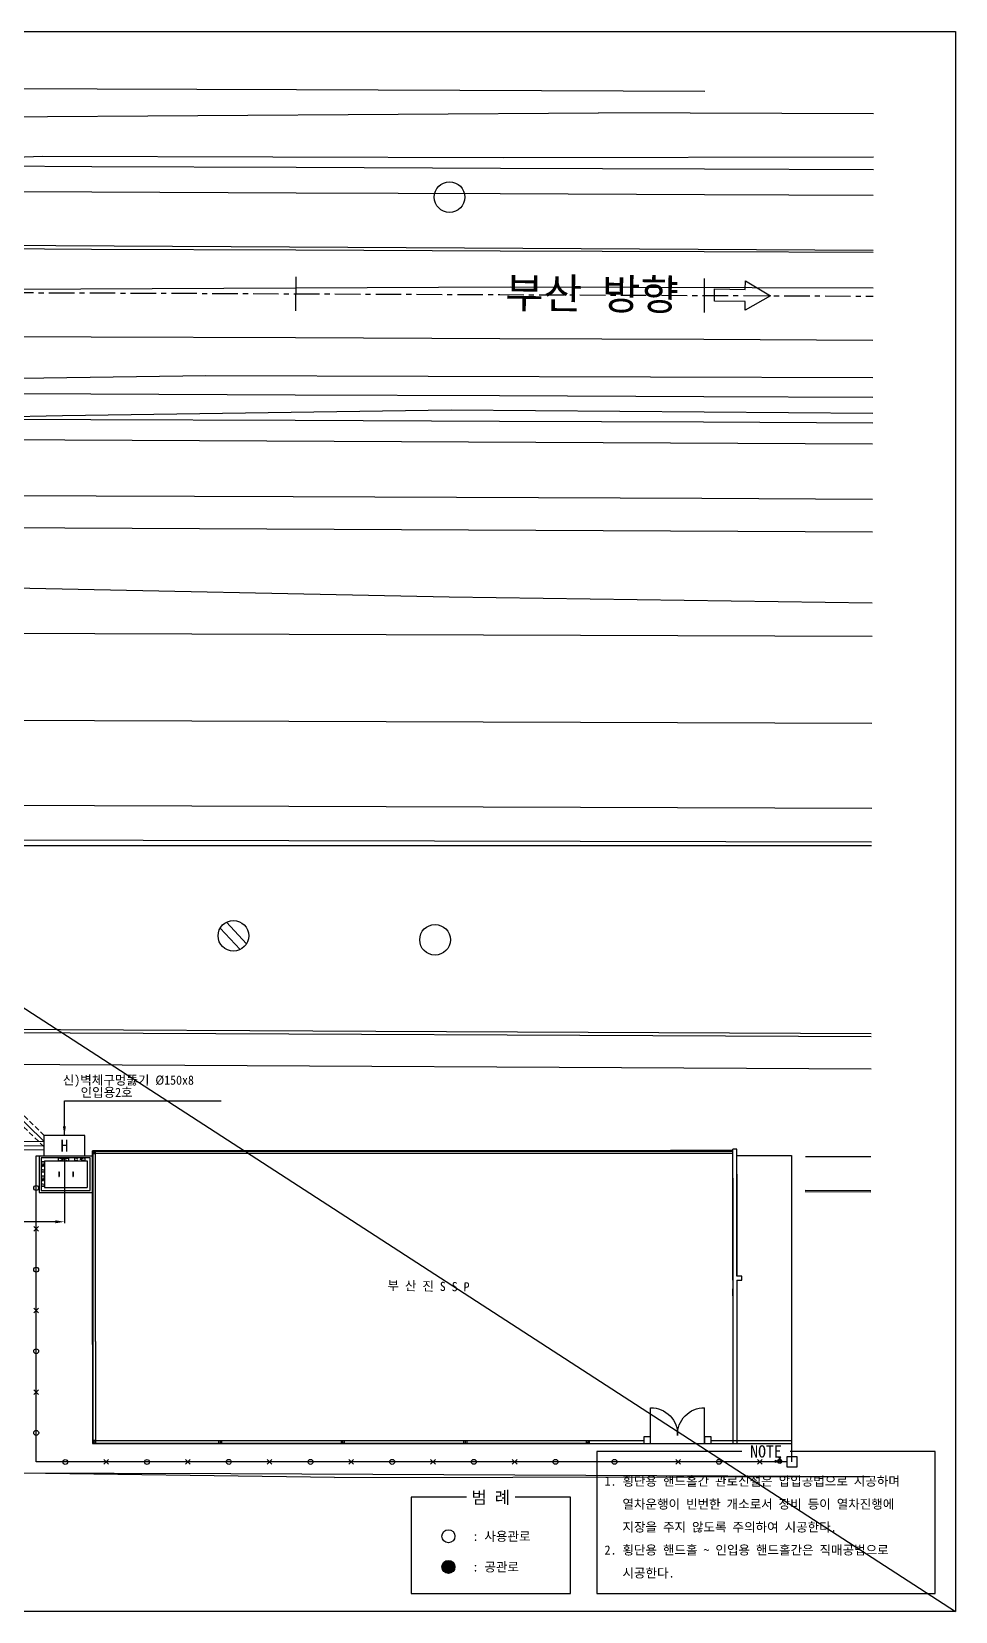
# Model space of a CAD drawing. Extents: x 60896 to 61431, y 63196 to 63294.
# Drawn here: x 61254.3 to 61299.5, y 63195.8 to 63273.2 of the extents above; entities that cross this region are included whole.
import ezdxf
from ezdxf.enums import TextEntityAlignment as Align

# ---------------------------------------------------------------- set-up
doc = ezdxf.new("R2010")
doc.units = 0
doc.linetypes.add('A-CENTR01', pattern=[2, 1.25, -0.25, 0.25, -0.25])
doc.linetypes.add('HIDDEN', pattern=[0.375, 0.25, -0.125])
for name, color, linetype in [('TT-BASE', 253, 'Continuous'), ('TT-CNTL', 1, 'A-CENTR01'), ('TT-TEXT', 3, 'Continuous'), ('TX-PAPR', 2, 'Continuous'), ('TZ-LEAL', 1, 'Continuous'), ('TZ-LINE', 7, 'Continuous'), ('TZ-TEX2', 3, 'Continuous'), ('TZ-TEXT', 6, 'Continuous')]:
    doc.layers.add(name, color=color, linetype=linetype)
doc.styles.get("Standard").update_dxf_attribs({"font": 'GulimChe.ttf'})
doc.linetypes.add('ZIGZAG', pattern='A,0.00254,-5.08,[131,ltypeshp.shx,S=5.08,R=0,X=-5.08,Y=0],-10.16,[131,ltypeshp.shx,S=5.08,R=180,X=5.08,Y=0],-5.08', length=20.32254)
doc.dimstyles.new('D150', dxfattribs={"dimscale": 0.15, "dimtxt": 3, "dimasz": 3, "dimexe": 0.5, "dimexo": 0.5, "dimgap": 0.5, "dimtad": 1, "dimdec": 0, "dimzin": 1, "dimdsep": 46, "dimlunit": 6, "dimtxsty": 'Standard', "dimcen": 1, "dimclrd": 1, "dimclre": 1, "dimclrt": 3, "dimadec": 0, "dimazin": 0, "dimtfac": 1, "dimtdec": 0, "dimtix": 1, "dimtmove": 2, "dimatfit": 3, "dimfxl": 0, "dimtvp": 2, "dimlwd": -1, "dimlwe": -1, "dimarcsym": 0})

# ---------------------------------------------------------------- blocks, each defined once
blk = doc.blocks.new('*D8')
at = {"layer": 'Defpoints', "color": 0, "ltscale": 2}
for p in [(61207.14499307291, 63218.25042831968, -86527.56278719223), (61255.86253717757, 63218.09425684963, -86441.03522440503), (61207.14499307291, 63214.85855632519)]:
    blk.add_point(p, dxfattribs=at)
at = {"layer": 'TZ-TEXT', "color": 1, "ltscale": 2}
for p, q in [((61207.14499307291, 63218.17542831968), (61207.14499307291, 63214.78355632519)), ((61255.86253717757, 63218.01925684963), (61255.86253717757, 63214.78355632519)), ((61255.41253717757, 63214.85855632519), (61207.59499307291, 63214.85855632519))]:
    blk.add_line(p, q, dxfattribs=at)
for points in [[(61207.59499307291, 63214.93355632519), (61207.59499307291, 63214.78355632519), (61207.14499307291, 63214.85855632519)], [(61255.41253717757, 63214.93355632519), (61255.41253717757, 63214.78355632519), (61255.86253717757, 63214.85855632519)]]:
    blk.add_solid(points, dxfattribs=at)
at = {"layer": 'TZ-TEXT', "color": 3, "ltscale": 2, "insert": (61231.50376512524, 63215.31214675072), "char_height": 0.6, "attachment_point": 5}
blk.add_mtext('{\\C6;신) 직매 3층PP Ø100x4x2, 내관 SCD 25mmx4x2, 터파기 (H:0.6m)}', dxfattribs=at)

msp = doc.modelspace()

# ---------------------------------------------------------------- hatches: boundary and pattern name
at = {"layer": 'TZ-LINE', "ltscale": 2}
h = msp.add_hatch(color=256, dxfattribs=at)
h.dxf.hatch_style = 1
h.paths.add_polyline_path([(61274.343278553, 63197.95015183761, 1), (61274.98327854615, 63197.95015183761, 1)])

# ---------------------------------------------------------------- linework, layer by layer
at = {"layer": 'TT-BASE'}
for p, q in [((61247.22457802969, 63270.40943458986, -86441.03522440503), (61267.22440660543, 63270.32662809297, -86441.03522440503)), ((61267.22440660543, 63270.32662809297, -86441.03522440503), (61287.22423518256, 63270.24382159608, -86441.03522440503)), ((61247.95676439205, 63268.96122722985, -86527.56278719222), (61282.00915715114, 63269.19302099761, -86527.56278719222)), ((61295.47644628734, 63269.14233306589, -86527.56278719222), (61282.00915715114, 63269.19302099761, -86527.56278719222)), ((61234.92317386381, 63266.33459529675, -86341.03522440458), (61254.78473324599, 63267.07194522288, -86341.03522440458)), ((61254.78473324599, 63267.07194522288, -86341.03522440458), (61277.35030859498, 63267.00317626776, -86341.03522440458)), ((61277.35030859498, 63267.00317626776, -86341.03522440458), (61295.47092270995, 63267.04074615116, -86341.03522440458)), ((61247.20956058137, 63266.60914112799, -86441.03522440503), (61257.20860829542, 63266.56785026585, -86441.03522440503)), ((61257.20860829542, 63266.56785026585, -86441.03522440503), (61267.20929530758, 63266.52650842893, -86441.03522440503)), ((61267.20929530758, 63266.52650842893, -86441.03522440503), (61277.20879870823, 63266.48448683197, -86441.03522440503)), ((61277.20879870823, 63266.48448683197, -86441.03522440503), (61287.2083658531, 63266.44387847543, -86441.03522440503)), ((61287.2083658531, 63266.44387847543, -86441.03522440503), (61295.46926421397, 63266.40972875028, -86441.03522440503)), ((61247.20439045447, 63265.35915160716, -86527.56278719222), (61257.20345469113, 63265.31786088978, -86527.56278719222)), ((61257.20345469113, 63265.31786088978, -86527.56278719222), (61267.20408467876, 63265.27651926834, -86527.56278719222)), ((61267.20408467876, 63265.27651926834, -86527.56278719222), (61277.20363375144, 63265.23449751587, -86527.56278719222)), ((61277.20363375144, 63265.23449751587, -86527.56278719222), (61287.20324394495, 63265.19388895657, -86527.56278719222)), ((61287.20324394495, 63265.19388895657, -86527.56278719222), (61295.46597886055, 63265.15973164082, -86527.56278719222)), ((61295.45884669705, 63262.44611682057, -86341.03522440458), (61251.90165884408, 63262.70089363374, -86341.03522440458)), ((61277.68835516189, 63260.64773986115, -86527.56278719222), (61253.15287948836, 63260.53947878351, -86527.56278719222)), ((61267.1874870603, 63261.15991318482, -86441.03522440503), (61267.17941913653, 63259.49321137925, -86441.03522440503)), ((61295.45398729177, 63260.59723124617, -86527.56278719222), (61277.68835516189, 63260.64773986115, -86527.56278719222)), ((61287.18699580424, 63261.07728141987, -86441.03522440503), (61287.17892788036, 63259.41057961438, -86441.03522440503)), ((61242.51009039847, 63256.04296196013, -86527.56278719222), (61262.78423358849, 63256.32100879297, -86527.56278719222)), ((61262.78423358849, 63256.32100879297, -86527.56278719222), (61295.4425026118, 63256.22758972208, -86527.56278719222)), ((61247.16350360558, 63255.45923625155, -86527.56278719222), (61257.16253851225, 63255.41794538558, -86527.56278719222)), ((61257.16253851225, 63255.41794538558, -86527.56278719222), (61267.16282115027, 63255.37660525874, -86527.56278719222)), ((61267.16282115027, 63255.37660525874, -86527.56278719222), (61277.16273057154, 63255.33458199431, -86527.56278719222)), ((61277.16273057154, 63255.33458199431, -86527.56278719222), (61287.16267942273, 63255.293972055, -86527.56278719222)), ((61287.16267942273, 63255.293972055, -86527.56278719222), (61295.43995886164, 63255.25975462719, -86527.56278719222)), ((61255.76812147409, 63254.35924890814, -86341.03522440458), (61274.79326821824, 63254.63446584555, -86341.03522440458)), ((61274.79326821824, 63254.63446584555, -86341.03522440458), (61295.43789329105, 63254.47385522873, -86341.03522440458)), ((61237.96300139649, 63253.97008052387, -86341.03522440458), (61255.76812147409, 63254.35924890814, -86341.03522440458)), ((61247.15832806417, 63254.20924696596, -86441.03522440503), (61257.15737577788, 63254.16795610372, -86441.03522440503)), ((61257.15737577788, 63254.16795610372, -86441.03522440503), (61267.15761089296, 63254.1266161349, -86441.03522440503)), ((61267.15761089296, 63254.1266161349, -86441.03522440503), (61277.15756619236, 63254.08459263887, -86441.03522440503)), ((61277.15756619236, 63254.08459263887, -86441.03522440503), (61287.15755783085, 63254.04398255846, -86441.03522440503)), ((61287.15755783085, 63254.04398255846, -86441.03522440503), (61295.43667350824, 63254.00975752484, -86441.03522440503)), ((61295.43390646911, 63252.95696640451, -86527.56278719222), (61177.06332914551, 63253.56216953012, -86527.56278719222)), ((61247.06419213107, 63250.47000569373, -86441.03522440503), (61267.06402070832, 63250.38719919678, -86441.03522440503)), ((61267.06402070832, 63250.38719919678, -86441.03522440503), (61287.06384928406, 63250.30439269987, -86441.03522440503)), ((61287.06384928406, 63250.30439269987, -86441.03522440503), (61295.42684373267, 63250.26976688937, -86441.03522440503)), ((61177.03840120995, 63249.26224077945, -86527.56278719222), (61295.42260483134, 63248.65696798555, -86527.56278719222)), ((61274.69395608534, 63245.45469253112, -86341.03522440458), (61224.55907353631, 63246.49321688177, -86341.03522440458)), ((61295.41342181194, 63245.16305235322, -86341.03522440458), (61274.69395608534, 63245.45469253112, -86341.03522440458)), ((61295.40913949838, 63243.53373614719, -86527.56278719222), (61177.00741650691, 63243.91755368606, -86527.56278719222)), ((61176.98291704105, 63239.69153355066, -86527.56278719222), (61295.39797253318, 63239.28497736811, -86527.56278719222)), ((61295.38698927153, 63235.10611332149, -86527.56278719222), (61176.95879553693, 63235.53070968966, -86527.56278719222)), ((61295.38263992776, 63233.45129375556, -86341.03522440458), (61204.85576738788, 63233.65894433396, -86341.03522440458)), ((61295.38216742562, 63233.27151817589, -86441.03522440503), (61176.94575981642, 63233.2821211825, -86441.03522440503)), ((61264.47522540327, 63228.19847623158, -86341.03522440458), (61263.49424748828, 63229.25146924998, -86341.03522440458)), ((61264.77953703649, 63228.4782094164, -86341.03522440458), (61263.79480224, 63229.53523511469, -86341.03522440458)), ((61176.89475306263, 63224.48374288988, -86441.03522440503), (61295.3576268468, 63223.93442453649, -86441.03522440503)), ((61194.41169937058, 63224.60840991605, -86341.03522440458), (61271.10684785095, 63224.19671142949, -86341.03522440458)), ((61271.10684785095, 63224.19671142949, -86341.03522440458), (61295.35802428737, 63224.08564101287, -86341.03522440458)), ((61176.88598819761, 63222.97185294572, -86527.56278719222), (61295.35346719639, 63222.35177867876, -86527.56278719222)), ((61254.63231437434, 63218.09205591694, -86441.03522440503), (61254.63231437434, 63216.29205591694, -86441.03522440503)), ((61254.63231437434, 63218.09205591694, -86441.03522440503), (61257.23231437433, 63218.09205591694, -86441.03522440503)), ((61285.53226203282, 63218.34791320506, -86441.03468326933), (61257.23226263896, 63218.34205591187, -86441.03523763151)), ((61257.23422886812, 63208.84205611535, -86441.03523763151), (61257.23226263896, 63218.34205591187, -86441.03523763151)), ((61257.23226263894, 63218.34205591187, -86441.03522440503), (61257.23523260956, 63203.99239572132, -86441.03522440503)), ((61257.2572936841, 63218.19206108937, -86441.03523763151), (61257.23229368468, 63218.19205591508, -86441.03523763151)), ((61257.23231350486, 63218.09205591694, -86441.03522440503), (61257.23231350486, 63216.29205591694, -86441.03522440503)), ((61257.25726781267, 63218.31706108669, -86441.03523575858), (61288.58226713981, 63218.32354446984, -86441.03572768714)), ((61257.35726781053, 63218.31708178384, -86441.03523575858), (61257.25726781267, 63218.31706108669, -86441.03523575858)), ((61257.26023260901, 63203.99240089563, -86441.03523575858), (61257.25726781267, 63218.31706108669, -86441.03523575858)), ((61257.2572719521, 63218.29706108712, -86441.03523575858), (61288.58227127924, 63218.30354447026, -86441.03572768714)), ((61257.35728850767, 63218.21708178598, -86441.03523575858), (61257.25728850981, 63218.21706108884, -86441.03523575858)), ((61257.28023260857, 63203.99240503506, -86441.03523575858), (61257.27726781223, 63218.31706522613, -86441.03523575858)), ((61257.38229368147, 63218.19208696081, -86441.03523763151), (61257.27729368367, 63218.1920652288, -86441.03523763151)), ((61257.30728850875, 63218.21707143741, -86441.03523575858), (61257.30726781159, 63218.31707143527, -86441.03523575858)), ((61257.38226780605, 63218.31708695882, -86441.03488768246), (61257.38226263176, 63218.34208695759, -86441.0348869859)), ((61257.38229367749, 63218.19208696081, -86441.03489116524), (61257.38227194548, 63218.29708695925, -86441.03488823971)), ((61288.58229301124, 63218.19854447132, -86441.03462361127), (61257.38229368137, 63218.19208696081, -86441.03523388565)), ((61257.38419781918, 63208.99208715786, -86441.03523763151), (61257.38229368147, 63218.19208696081, -86441.03523763151)), ((61288.58226196552, 63218.34854446811, -86441.03495809782), (61285.53226203282, 63218.34791320506, -86441.03495809782)), ((61288.78224707455, 63218.42051214246, -86441.03522440503), (61288.58224707883, 63218.42047074816, -86441.03522440503)), ((61288.58254137703, 63216.99854450481, -86441.03523763151), (61288.58224707883, 63218.42047074816, -86441.03522440503)), ((61288.78353483591, 63212.19858598521, -86441.03522440503), (61288.78224707455, 63218.42051214246, -86441.03522440503)), ((61288.78231370411, 63218.0985858671, -86441.03522440503), (61291.46466327093, 63218.09914103722, -86441.03522440503)), ((61291.46466327093, 63218.09914103722, -86441.03522440503), (61291.46776784242, 63203.09914878252, -86441.03522440503)), ((61295.34212086218, 63218.03477435299, -86527.56278719222), (61292.14108390873, 63218.04283039027, -86527.56278719222)), ((61254.88231437434, 63217.84205591694, -86441.03522440503), (61254.88231437434, 63216.54205591694, -86441.03522440503)), ((61254.88231437434, 63217.84205591694, -86441.03522440503), (61256.98231437433, 63217.84205591694, -86441.03522440503)), ((61255.58947234423, 63217.31022072591, -86441.03522440503), (61255.58947234423, 63217.08294799864, -86441.03522440503)), ((61255.58947234423, 63217.31022072591, -86441.03522440503), (61255.612199617, 63217.31022072591, -86441.03522440503)), ((61255.58947234429, 63217.31022072588, -86441.03522440503), (61255.58947234429, 63217.08294799861, -86441.03522440503)), ((61255.58947234429, 63217.31022072588, -86441.03522440503), (61255.612199617, 63217.31022072588, -86441.03522440503)), ((61255.612199617, 63217.31022072591, -86441.03522440503), (61255.612199617, 63217.08294799864, -86441.03522440503)), ((61255.612199617, 63217.31022072588, -86441.03522440503), (61255.612199617, 63217.08294799861, -86441.03522440503)), ((61256.27129052606, 63217.31022072591, -86441.03522440503), (61256.27129052606, 63217.08294799864, -86441.03522440503)), ((61256.27129052606, 63217.31022072591, -86441.03522440503), (61256.29401779876, 63217.31022072591, -86441.03522440503)), ((61256.27129052606, 63217.31022072588, -86441.03522440503), (61256.27129052606, 63217.08294799861, -86441.03522440503)), ((61256.27129052606, 63217.31022072588, -86441.03522440503), (61256.29401779882, 63217.31022072588, -86441.03522440503)), ((61256.29401779876, 63217.31022072591, -86441.03522440503), (61256.29401779876, 63217.08294799864, -86441.03522440503)), ((61256.29401779882, 63217.31022072588, -86441.03522440503), (61256.29401779882, 63217.08294799861, -86441.03522440503)), ((61256.98231437433, 63217.84205591694, -86441.03522440503), (61256.98231437433, 63216.54205591694, -86441.03522440503)), ((61254.88231437434, 63217.09205591694, -86441.03522440503), (61254.73231437433, 63217.09205591694, -86441.03522440503)), ((61254.88231437434, 63216.54205591694, -86441.03522440503), (61256.98231437433, 63216.54205591694, -86441.03522440503)), ((61255.58947234423, 63217.08294799864, -86441.03522440503), (61255.612199617, 63217.08294799864, -86441.03522440503)), ((61255.58947234429, 63217.08294799861, -86441.03522440503), (61255.612199617, 63217.08294799861, -86441.03522440503)), ((61256.27129052606, 63217.08294799864, -86441.03522440503), (61256.29401779876, 63217.08294799864, -86441.03522440503)), ((61256.27129052606, 63217.08294799861, -86441.03522440503), (61256.29401779882, 63217.08294799861, -86441.03522440503)), ((61288.58254137703, 63216.99854450481, -86441.03523763151), (61288.58523193614, 63203.99888427642, -86441.03523763151)), ((61288.58357623449, 63211.99854459519, -86441.03522440503), (61288.58254137704, 63216.99854448809, -86441.03522440503)), ((61288.78249997845, 63217.19858589482, -86441.03523763151), (61288.78353483591, 63212.19858598521, -86441.03523763151)), ((61254.63231437434, 63216.29205591694, -86441.03522440503), (61257.23231437433, 63216.29205591694, -86441.03522440503)), ((61295.33758378983, 63216.30852862217, -86341.03522440458), (61292.1341344863, 63216.32139484181, -86341.03522440458)), ((61295.33776573721, 63216.37775517974, -86441.03522440503), (61292.13439218778, 63216.38522985693, -86441.03522440503)), ((61254.5987780951, 63214.3991309168, -86441.03522440503), (61254.36733132572, 63214.63048190028, -86441.03522440503)), ((61254.36737921864, 63214.39908302382, -86441.03522440503), (61254.59873020215, 63214.63052979326, -86441.03522440503)), ((61288.58599601505, 63214.20861968864, -86441.03522440503), (61288.58592771443, 63214.53861968047, -86441.03522440503)), ((61289.03353483055, 63212.19863772808, -86441.03522440503), (61288.78353483591, 63212.19858598521, -86441.03522440503)), ((61288.78357623021, 63211.99858598949, -86441.03522440503), (61289.03357622485, 63211.99863773236, -86441.03522440503)), ((61288.78357623021, 63211.99858598949, -86441.03523763151), (61288.78523193186, 63203.99892567072, -86441.03523763151)), ((61289.03357622485, 63211.99863773236, -86441.03522440503), (61289.03353483055, 63212.19863772808, -86441.03522440503)), ((61288.58661071959, 63211.2386197644, -86441.03522440503), (61288.58654241907, 63211.56861975617, -86441.03522440503)), ((61254.59960598103, 63210.39913100245, -86441.03522440503), (61254.3681592116, 63210.63048198595, -86441.03522440503)), ((61254.36820710458, 63210.39908310952, -86441.03522440503), (61254.59955808806, 63210.6305298789, -86441.03522440503)), ((61257.3841978152, 63208.99208715786, -86441.03489116524), (61257.38523260239, 63203.99242676706, -86441.0347518635)), ((61254.60043386694, 63206.39913108812, -86441.03522440503), (61254.3689870975, 63206.63048207165, -86441.03522440503)), ((61254.36903499049, 63206.39908319515, -86441.03522440503), (61254.60038597396, 63206.63052996458, -86441.03522440503)), ((61284.56359961893, 63204.16305191812, -86441.03522440503), (61284.56327177612, 63205.74705188733, -86441.03522440503)), ((61287.20363370026, 63203.99859832611, -86441.03522440503), (61287.20327170716, 63205.74759828911, -86441.03522440503)), ((61257.26020156325, 63204.14240089239, -86441.03522440503), (61257.23520156383, 63204.14239571811, -86441.03522440503)), ((61257.36020673539, 63204.11742159008, -86441.0352225321), (61257.26020673753, 63204.11740089293, -86441.0352225321)), ((61257.38520156062, 63204.14242676383, -86441.03522440503), (61257.28020156282, 63204.14240503182, -86441.03522440503)), ((61257.31020673647, 63204.1174112415, -86441.0352225321), (61257.31022743361, 63204.01741124364, -86441.0352225321)), ((61257.38520156062, 63204.14242676383, -86441.03522440503), (61284.23360273037, 63204.14798361756, -86441.03522440503)), ((61263.41020142764, 63204.14367376699, -86441.03491386403), (61263.41022315965, 63204.03867376831, -86441.0349109385)), ((61263.53520660318, 63204.11869963811, -86441.03525567116), (61263.43520660533, 63204.11867894096, -86441.03525567116)), ((61263.53520660318, 63204.11869963811, -86441.03525567116), (61263.43520660533, 63204.11867894096, -86441.03525567116)), ((61263.48520660425, 63204.11868928953, -86441.03525567116), (61263.4852273014, 63204.01868929168, -86441.03525567116)), ((61263.56020142442, 63204.14370481271, -86441.03491386403), (61263.56022315643, 63204.03870481426, -86441.0349109385)), ((61269.41020129519, 63204.14491559601, -86441.03456300168), (61269.4102230272, 63204.03991559734, -86441.03456007615)), ((61269.53520647073, 63204.11994146706, -86441.03490759504), (61269.43520647288, 63204.11992076991, -86441.03490759504)), ((61269.48520647181, 63204.11993111848, -86441.03490759504), (61269.48522716896, 63204.01993112062, -86441.03490759504)), ((61269.56020129198, 63204.14494664173, -86441.03456300168), (61269.56022302398, 63204.03994664329, -86441.03456007615)), ((61275.41020117061, 63204.14615742496, -86441.03491107782), (61275.41022290262, 63204.04115742628, -86441.03490815227)), ((61275.53520634616, 63204.121183296, -86441.03525567116), (61275.4352063483, 63204.12116259885, -86441.03525567116)), ((61275.53520634616, 63204.121183296, -86441.03525567116), (61275.4352063483, 63204.12116259885, -86441.03525567116)), ((61275.48520634723, 63204.12117294742, -86441.03525567116), (61275.48522704438, 63204.02117294957, -86441.03525567116)), ((61275.56020116741, 63204.14618847067, -86441.03491107782), (61275.56022289941, 63204.04118847223, -86441.03490815227)), ((61281.41020104604, 63204.1473992539, -86441.03525915394), (61281.41022691748, 63204.02239925566, -86441.03525567116)), ((61281.53520622158, 63204.12242512494, -86441.03560374728), (61281.43520622372, 63204.1224044278, -86441.03560374728)), ((61281.48520622266, 63204.12241477637, -86441.03560374728), (61281.4852269198, 63204.02241477851, -86441.03560374728)), ((61281.56020104283, 63204.14743029962, -86441.03525915394), (61281.56023208855, 63203.99743030284, -86441.0352549746)), ((61284.5635654673, 63204.32805191569, -86441.03522440503), (61284.23356547549, 63204.32798361509, -86441.03522440503)), ((61284.23356547549, 63204.32798361509, -86441.03522440503), (61284.2336337761, 63203.99798362154, -86441.03522440503)), ((61284.56363376787, 63203.99805192206, -86441.03522440503), (61284.5635654673, 63204.32805191569, -86441.03522440503)), ((61287.53356539156, 63204.32866662025, -86441.03522440503), (61287.20356539974, 63204.32859831963, -86441.03522440503)), ((61287.20356539974, 63204.32859831963, -86441.03522440503), (61287.20363370034, 63203.99859832608, -86441.03522440503)), ((61287.53363369217, 63203.99866662669, -86441.03522440503), (61287.53356539156, 63204.32866662025, -86441.03522440503)), ((61287.53360264644, 63204.14866662349, -86441.03522440503), (61291.46755045358, 63204.14948083854, -86441.03522440503)), ((61257.23523260956, 63203.99239572132, -86441.03522440503), (61291.46758149931, 63203.99948084175, -86441.03522440503)), ((61257.23523260953, 63203.99239572135, -86441.03521117855), (61281.58523209093, 63203.99743547716, -86441.03521117855)), ((61257.26022743469, 63204.01740089507, -86441.0352225321), (61281.53522691874, 63204.02242512709, -86441.03560374728)), ((61257.36022743255, 63204.01742159222, -86441.0352225321), (61257.26022743469, 63204.01740089507, -86441.0352225321)), ((61257.26023157412, 63203.9974008955, -86441.0352225321), (61281.53523105816, 63204.00242512752, -86441.03560374728)), ((61257.38522742807, 63204.01742676581, -86441.03487445597), (61257.38523260236, 63203.99242676704, -86441.03487375942)), ((61263.41022729907, 63204.01867376874, -86441.03491038126), (61263.41023247336, 63203.9936737702, -86441.0349096847)), ((61263.56022729586, 63204.01870481469, -86441.03491038126), (61263.56023247015, 63203.99370481592, -86441.0349096847)), ((61269.41022716663, 63204.01991559777, -86441.03455951891), (61269.41023234092, 63203.99491559922, -86441.03455882236)), ((61269.53522716789, 63204.0199414692, -86441.03490759504), (61269.43522717003, 63204.01992077205, -86441.03490759504)), ((61269.56022716341, 63204.01994664371, -86441.03455951891), (61269.5602323377, 63203.99494664494, -86441.03455882236)), ((61275.41022704205, 63204.02115742671, -86441.03490759504), (61275.41023221634, 63203.99615742816, -86441.03490689848)), ((61275.56022703884, 63204.02118847266, -86441.03490759504), (61275.56023221312, 63203.99618847389, -86441.03490689848)), ((61281.41022691748, 63204.02239925566, -86441.03525567116), (61281.41023209176, 63203.99739925711, -86441.0352549746)), ((61281.53522691874, 63204.02242512709, -86441.03560374728), (61281.43522692088, 63204.02240442994, -86441.03560374728)), ((61281.53522691874, 63204.02242512709, -86441.03560374728), (61281.53523105816, 63204.00242512752, -86441.03560374728)), ((61290.94299371259, 63203.32257566985, -86441.03522440503), (61290.82537210025, 63203.32255143504, -86441.03522440503)), ((61290.82537210025, 63203.32255143504, -86441.03522440503), (61290.88420389438, 63203.22070024817, -86441.03522440503)), ((61290.88420389438, 63203.22070024817, -86441.03522440503), (61290.94299371259, 63203.32257566985, -86441.03522440503)), ((61291.73536647112, 63203.3491967474, -86441.03522440503), (61291.23536648076, 63203.34909326168, -86441.03522440503)), ((61291.23536648076, 63203.34909326168, -86441.03522440503), (61291.23546996652, 63202.84909327409, -86441.03522440503)), ((61291.73546995676, 63202.84919675986, -86441.03522440503), (61291.73536647112, 63203.3491967474, -86441.03522440503)), ((61213.30357334737, 63202.65955802263, -86441.03522440503), (61264.0101656484, 63202.53147941914, -86441.03522440503)), ((61269.09533956871, 63202.33600834287, -86341.03522440458), (61214.60697163565, 63203.05673714668, -86341.03522440458)), ((61257.79301513996, 63203.20787108817, -86441.03522440503), (61258.0244619094, 63202.97652010469, -86441.03522440503)), ((61257.79306303295, 63202.97647221171, -86441.03522440503), (61258.02441401648, 63203.20791898115, -86441.03522440503)), ((61261.79301505435, 63203.20869897408, -86441.03522440503), (61262.02446182373, 63202.9773479906, -86441.03522440503)), ((61261.79306294727, 63202.97730009762, -86441.03522440503), (61262.02441393078, 63203.20874686706, -86441.03522440503)), ((61264.0101656484, 63202.53147941914, -86441.03522440503), (61295.30096177569, 63202.37474255541, -86441.03522440503)), ((61265.79301496864, 63203.20952686002, -86441.03522440503), (61266.02446173808, 63202.97817587651, -86441.03522440503)), ((61265.79306286162, 63202.97812798356, -86441.03522440503), (61266.0244138451, 63203.20957475294, -86441.03522440503)), ((61269.79301488297, 63203.21035474592, -86441.03522440503), (61270.0244616524, 63202.97900376245, -86441.03522440503)), ((61269.79306277595, 63202.97895586947, -86441.03522440503), (61270.02441375948, 63203.21040263891, -86441.03522440503)), ((61273.79301479735, 63203.21118263183, -86441.03522440503), (61274.02446156673, 63202.97983164836, -86441.03522440503)), ((61273.79306269027, 63202.97978375537, -86441.03522440503), (61274.02441367377, 63203.21123052481, -86441.03522440503)), ((61277.79301471164, 63203.21201051777, -86441.03522440503), (61278.02446148108, 63202.98065953427, -86441.03522440503)), ((61277.79306260462, 63202.98061164131, -86441.03522440503), (61278.0244135881, 63203.21205841069, -86441.03522440503)), ((61285.79301454035, 63203.21366628959, -86441.03522440503), (61286.02446130973, 63202.98231530611, -86441.03522440503)), ((61285.79306243327, 63202.98226741313, -86441.03522440503), (61286.02441341677, 63203.21371418257, -86441.03522440503)), ((61289.79301445464, 63203.21449417552, -86441.03522440503), (61290.02446122408, 63202.98314319202, -86441.03522440503)), ((61289.79306234762, 63202.98309529907, -86441.03522440503), (61290.0244133311, 63203.21454206845, -86441.03522440503)), ((61290.67848379888, 63203.06184705184, -86441.03522440503), (61290.67845956409, 63203.17946866414, -86441.03522440503)), ((61290.67845956409, 63203.17946866414, -86441.03522440503), (61290.78033498579, 63203.12067884595, -86441.03522440503)), ((61290.78033498579, 63203.12067884595, -86441.03522440503), (61290.67848379888, 63203.06184705184, -86441.03522440503)), ((61291.23546996652, 63202.84909327409, -86441.03522440503), (61291.73546995676, 63202.84919675986, -86441.03522440503)), ((61269.09533956871, 63202.33600834287, -86341.03522440458), (61295.30096571981, 63202.37624319747, -86341.03522440458))]:
    msp.add_line(p, q, dxfattribs=at)
at = {"layer": 'TT-BASE', "ltscale": 0.001}
for p, q in [((61247.19282797339, 63262.55917531903, -86441.03522440503), (61257.19187987102, 63262.51788481413, -86441.03522440503)), ((61257.19187987102, 63262.51788481413, -86441.03522440503), (61267.19241463097, 63262.4765436133, -86441.03522440503)), ((61267.19241463097, 63262.4765436133, -86441.03522440503), (61277.19206566416, 63262.43452139712, -86441.03522440503)), ((61277.19206566416, 63262.43452139712, -86441.03522440503), (61287.19177149892, 63262.39391244681, -86441.03522440503)), ((61287.19177149892, 63262.39391244681, -86441.03522440503), (61295.45861966907, 63262.35973819016, -86441.03522440503)), ((61247.17506604968, 63258.25921237813, -86441.03522440503), (61257.17410946337, 63258.21792155821, -86441.03522440503)), ((61257.17410946337, 63258.21792155821, -86441.03522440503), (61267.17449168945, 63258.17658097117, -86441.03522440503)), ((61267.17449168945, 63258.17658097117, -86441.03522440503), (61277.17429926793, 63258.13455808868, -86441.03522440503)), ((61277.17429926793, 63258.13455808868, -86441.03522440503), (61287.17415214761, 63258.09394855962, -86441.03522440503)), ((61287.17415214761, 63258.09394855962, -86441.03522440503), (61295.44731805326, 63258.05974812838, -86441.03522440503))]:
    msp.add_line(p, q, dxfattribs=at)
at = {"layer": 'TT-BASE', "linetype": 'HIDDEN'}
for p, q in [((61254.88231437434, 63217.79205591694, -86441.03522440503), (61254.73231437433, 63217.29205591694, -86441.03522440503)), ((61254.73231437433, 63217.79205591694, -86441.03522440503), (61254.88231437434, 63217.29205591694, -86441.03522440503)), ((61254.88231437434, 63217.79205591694, -86441.03522440503), (61254.73231437433, 63217.79205591694, -86441.03522440503)), ((61254.88231437434, 63217.29205591694, -86441.03522440503), (61254.73231437433, 63217.29205591694, -86441.03522440503)), ((61255.28231437434, 63217.84205591694, -86441.03522440503), (61255.78231437434, 63217.84205591694, -86441.03522440503)), ((61255.58231437433, 63217.84205591694, -86441.03522440503), (61255.58231437433, 63217.99205591693, -86441.03522440503)), ((61255.58231437433, 63217.99205591693, -86441.03522440503), (61256.08231437433, 63217.99205591693, -86441.03522440503)), ((61255.58231437433, 63217.99205591693, -86441.03522440503), (61256.08231437433, 63217.84205591694, -86441.03522440503)), ((61255.58231437433, 63217.84205591694, -86441.03522440503), (61256.08231437433, 63217.99205591693, -86441.03522440503)), ((61256.08231416981, 63217.84205932332, -86441.03522440503), (61256.08231416981, 63217.99205932332, -86441.03522440503)), ((61256.88231437434, 63217.84205591694, -86441.03522440503), (61256.38231437434, 63217.99205591693, -86441.03522440503)), ((61256.88231437434, 63217.99205591693, -86441.03522440503), (61256.38231437434, 63217.84205591694, -86441.03522440503)), ((61256.38231437434, 63217.84205591694, -86441.03522440503), (61256.38231437434, 63217.99205591693, -86441.03522440503)), ((61256.88231292477, 63217.84205909281, -86441.03522440503), (61256.88231292477, 63217.99205909282, -86441.03522440503)), ((61254.88231238379, 63216.59206187241, -86441.03522440503), (61254.73231238379, 63216.59206187241, -86441.03522440503)), ((61254.73231437433, 63217.09205591694, -86441.03522440503), (61254.88231437434, 63216.59205591694, -86441.03522440503)), ((61254.88231437434, 63217.09205591694, -86441.03522440503), (61254.73231437433, 63216.59205591694, -86441.03522440503))]:
    msp.add_line(p, q, dxfattribs=at)
at = {"layer": 'TT-BASE', "elevation": -86441.03522440503}
for points in [[(61289.20399284456, 63260.96075254705), (61290.44059191737, 63260.22574295985), (61289.18575540639, 63259.52232154223), (61289.19107082054, 63259.94156115419), (61287.69119136817, 63259.96057767885), (61287.69879797807, 63260.5605294599), (61289.19867743047, 63260.54151293509)], [(61257.13231437434, 63216.39205591693), (61257.13231437434, 63217.99205591693), (61254.73231437433, 63217.99205591693), (61254.73231437433, 63216.39205591693)]]:
    msp.add_lwpolyline(points, close=True, dxfattribs=at)
at = {"layer": 'TT-BASE', "elevation": -86441.03522440503, "flags": 128}
msp.add_lwpolyline([(61291.23541822455, 63203.09909327075), (61254.4854190117, 63203.0914870669), (61254.48231443953, 63218.09148674559), (61257.23231437433, 63218.09205591694)], dxfattribs=at)
at = {"layer": 'TT-BASE'}
for centre, radius in [((61274.71876333804, 63265.06002070002, -86341.03522440458), 0.7500000000034044), ((61264.13946994694, 63228.86912388388, -86341.03522440458), 0.7500000000034044), ((61274.0092719399, 63228.67462549834, -86341.03522440458), 0.7500000000034044), ((61254.48264076742, 63216.51480636574, -86441.03522440503), 0.12), ((61254.48346865333, 63212.51480645139, -86441.03522440503), 0.12), ((61254.48429653924, 63208.51480653704, -86441.03522440503), 0.12), ((61254.48429653927, 63208.51480654514, -86441.03522440503), 0.12), ((61254.48512442518, 63204.51480662274, -86441.03522440503), 0.12), ((61255.90873856754, 63203.09178165348, -86441.03522440503), 0.12), ((61259.90873848183, 63203.09260953941, -86441.03522440503), 0.12), ((61259.90873848993, 63203.09260953937, -86441.03522440503), 0.12), ((61263.90873839618, 63203.09343742532, -86441.03522440503), 0.12), ((61267.90873831054, 63203.09426531123, -86441.03522440503), 0.12), ((61271.90873822483, 63203.09509319717, -86441.03522440503), 0.12), ((61271.90873823293, 63203.09509319713, -86441.03522440503), 0.12), ((61275.90873813919, 63203.09592108308, -86441.03522440503), 0.12), ((61279.90873805353, 63203.09674896899, -86441.03522440503), 0.12), ((61282.7945708753, 63203.09749773578, -86441.03522440503), 0.12), ((61287.90873788219, 63203.09840474083, -86441.03522440503), 0.12)]:
    msp.add_circle(centre, radius, dxfattribs=at)
at = {"layer": 'TT-BASE', "extrusion": (0, 0, -1)}
msp.add_ellipse((61284.57826323805, 63204.44059147239, -86441.03522440503), major_axis=(0.7080326433398667, -1.098067998804826), ratio=0.9999999977937637, start_param=3.702828252957815, end_param=5.328943315536475, dxfattribs=at)
at = {"layer": 'TT-BASE', "extrusion": (0, 0, -0.9999999999999999)}
msp.add_ellipse((61287.18882104658, 63204.44113178357, -86441.03522440503), major_axis=(0.7080244272451439, -1.098073296485341), ratio=0.9999999977884321, start_param=2.099240491731346, end_param=3.72535555834169, dxfattribs=at)
at = {"layer": 'TT-BASE'}
for major_axis, ratio, start_param, end_param in [((0.07072531094113259, -0.07069604075251341), 0.9999999999999191, 0.7853972320749043, 7.068582539254491), ((-0.04039773757286769, -0.04041446339493578), 0.9999999999997042, 2.356193558869576, 8.639378866049162)]:
    msp.add_ellipse((61290.88422449839, 63203.12070025132, -86441.03522440503), major_axis=major_axis, ratio=ratio, start_param=start_param, end_param=end_param, dxfattribs=at)
at = {"layer": 'TT-CNTL', "elevation": -86441.03522440503, "flags": 128}
msp.add_lwpolyline([(61177.10470626975, 63260.69949085968), (61177.18427544349, 63260.69916192869), (61187.18332315143, 63260.65787106648), (61197.18378418744, 63260.61653016374), (61207.18351353898, 63260.57450761725), (61217.18329293115, 63260.5338983988), (61227.1837539671, 63260.49255749607), (61237.18348331869, 63260.4505349496), (61247.18394435476, 63260.40919404685), (61257.18299206252, 63260.36790318465), (61267.18345309847, 63260.32656228191), (61277.18318245018, 63260.28453973545), (61287.1829618423, 63260.24393051695), (61295.45296886111, 63260.20974313761)], dxfattribs=at)
at = {"layer": 'TX-PAPR'}
msp.add_lwpolyline([(61180.08379972172, 63273.16983265506), (61299.48379972171, 63273.16983265506), (61299.48379972171, 63195.76983265504), (61180.08379972172, 63195.76983265504)], close=True, dxfattribs=at)
msp.add_lwpolyline([(61180.08379972172, 63273.16983265506), (61299.48379972171, 63195.76983265504)], dxfattribs=at)
at = {"layer": 'TZ-LEAL', "elevation": -86441.03522440503}
msp.add_lwpolyline([(61255.86544700574, 63220.78604163624), (61263.54564137847, 63220.78604163624)], dxfattribs=at)
at = {"layer": 'TZ-LINE', "linetype": 'HIDDEN', "elevation": -86441.03522440503}
for points in [[(61207.00506963159, 63265.43080335767), (61254.86417253214, 63218.53583624848)], [(61207.28501988854, 63265.71650924427), (61254.87451284988, 63219.08572070229)]]:
    msp.add_lwpolyline(points, dxfattribs=at)
at = {"layer": 'TZ-LINE', "linetype": 'ZIGZAG', "ltscale": 0.039, "elevation": -86441.03522440503}
for points in [[(61207.14504476007, 63265.57365630097), (61254.86417253214, 63218.81584447988)], [(61207.84499307291, 63218.75042831968), (61254.86412084498, 63218.58572070229)]]:
    msp.add_lwpolyline(points, dxfattribs=at)
at = {"layer": 'TZ-LINE', "elevation": -86441.03522440503}
for points in [[(61207.84569366697, 63218.95042709259), (61254.86412084498, 63218.78572192938)], [(61207.84429247885, 63218.55042954676), (61254.86412084498, 63218.3857194752)]]:
    msp.add_lwpolyline(points, dxfattribs=at)
msp.add_lwpolyline([(61254.86412084498, 63218.08572070229), (61256.86412084498, 63218.08572070229), (61256.86412084498, 63219.08572070229), (61254.86412084498, 63219.08572070229)], close=True, dxfattribs=at)
at = {"layer": 'TZ-LINE', "ltscale": 2, "elevation": 0.2322668858421366}
for points in [[(61289.02485940944, 63203.60882129445), (61281.93263051253, 63203.60882129445), (61281.93263051253, 63196.65329059138), (61298.49259456586, 63196.65329059138), (61298.49259456586, 63203.60882129445), (61291.4003656913, 63203.60882129445)], [(61275.55286970329, 63201.35882129445), (61272.83564080637, 63201.35882129445), (61272.83564080637, 63196.65329059138), (61280.6456048597, 63196.65329059138), (61280.6456048597, 63201.35882129445), (61277.92837598514, 63201.35882129445)]]:
    msp.add_lwpolyline(points, dxfattribs=at)
at = {"layer": 'TZ-LINE', "ltscale": 2}
for centre in [(61274.66327856075, 63199.45015183761, 0.2322668858421366), (61274.66327856075, 63197.95015183761, 0.2322668858421366)]:
    msp.add_circle(centre, 0.3200000000000001, dxfattribs=at)

# ---------------------------------------------------------------- texts
at = {"layer": 'TT-BASE'}
msp.add_text('부산 방향', height=1.5, rotation=359.2736025949332, dxfattribs=at).set_placement((61281.69331012914, 63260.35074592632, -86441.03522440503), align=Align.MIDDLE)
at = {"layer": 'TT-TEXT'}
msp.add_text('부 산 진 S S P', height=0.45, rotation=358.8747853273313, dxfattribs=at).set_placement((61273.68773608968, 63211.71073946586), align=Align.MIDDLE)
at = {"layer": 'TZ-TEX2'}
for s, p in [('H', (61255.86412084498, 63218.58572070229, 86.5275627871888)), ('NOTE', (61290.21261255037, 63203.60882129445, 0.2322668858421366)), ('범 례', (61276.74062284421, 63201.35882129445, 0.2322668858421366))]:
    msp.add_text(s, height=0.6, dxfattribs=at).set_placement(p, align=Align.MIDDLE)
for s, p in [('1. 횡단용 핸드홀간 관로신설은 압입공법으로 시공하며', (61282.31099610623, 63202.15375337168, 0.2322668858421366)), ('   열차운행이 빈번한 개소로서 장비 등이 열차진행에', (61282.31099610623, 63201.02875337168, 0.2322668858421366)), (': 사용관로', (61275.8454042707, 63199.45015183761, 0.2322668858421366)), ('   지장을 주지 않도록 주의하여 시공한다.', (61282.31099610623, 63199.90375337168, 0.2322668858421366)), ('2. 횡단용 핸드홀 ~ 인입용 핸드홀간은 직매공법으로', (61282.31099610623, 63198.77875337168, 0.2322668858421366)), (': 공관로', (61275.8454042707, 63197.95015183761, 0.2322668858421366)), ('   시공한다.', (61282.31099610623, 63197.65375337168, 0.2322668858421366))]:
    msp.add_text(s, height=0.45, dxfattribs=at).set_placement(p, align=Align.MIDDLE_LEFT)
at = {"layer": 'TZ-TEXT'}
for s, p in [('신)벽체구멍뚫기 Ø150x8', (61255.78417373467, 63221.80420375817, -86441.03522440503)), ('   인입용2호', (61255.78417373467, 63221.20420375817, -86441.03522440503))]:
    msp.add_text(s, height=0.45, rotation=359.9481799346718, dxfattribs=at).set_placement(p, align=Align.MIDDLE_LEFT)

# ---------------------------------------------------------------- dimensions: what is measured, and where the dimension line sits
at = {"layer": 'TZ-TEXT', "ltscale": 2}
dim = msp.add_linear_dim(base=(61207.14499307291, 63214.85855632519, 86.52756278720335), p1=(61255.86253717757, 63218.09425684963, -86354.50766161783), p2=(61207.14499307291, 63218.25042831968, -86441.03522440503), text='{\\C6;신) 직매 3층PP Ø100x4x2, 내관 SCD 25mmx4x2, 터파기 (H:0.6m)}', dimstyle='D150', override={"dimtxt": 4}, dxfattribs=at)
dim.commit()
dim.dimension.update_dxf_attribs({"geometry": '*D8', "text_midpoint": (61231.50376512524, 63215.31214675072, 86.52756278720335)})

# ---------------------------------------------------------------- leaders
at = {"layer": 'TZ-LEAL'}
msp.add_leader([(61255.86412084498, 63219.08572070229, -86441.03522440503), (61255.86544700574, 63220.78604163624, -86441.03522440503)], dimstyle='D150', dxfattribs=at)

doc.saveas('drawing.dxf')
